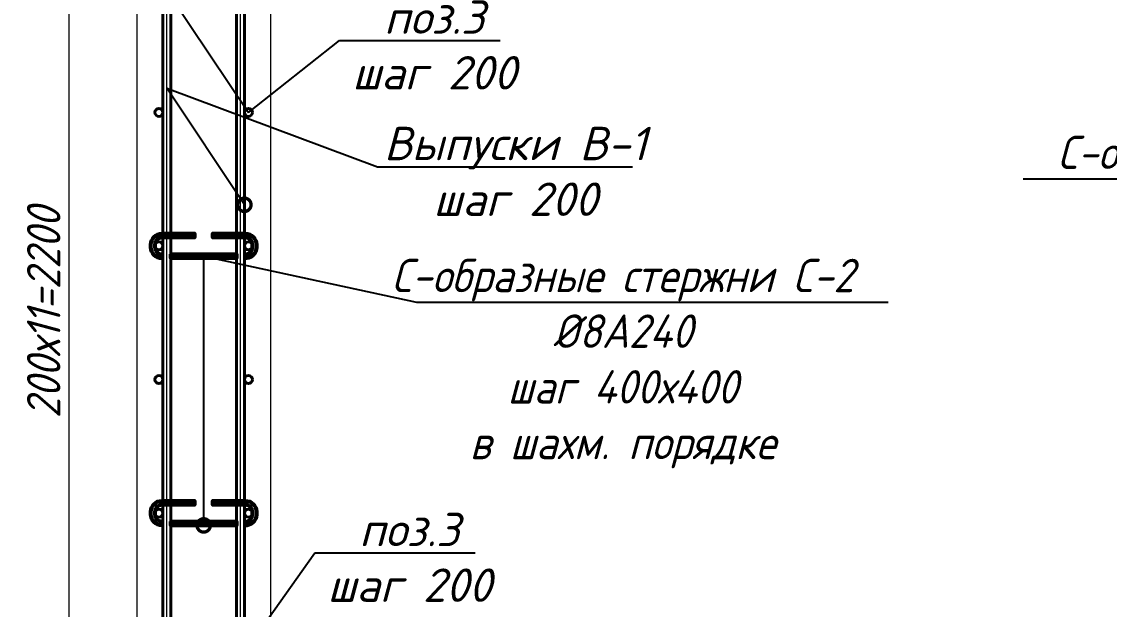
# Model space of a CAD drawing. Header units: millimetres. Extents: x 504091 to 2165846, y 135022 to 442887.
# Drawn here: x 1338093 to 1339722, y 225597 to 226477 of the extents above; entities that cross this region are included whole.
import ezdxf
from ezdxf import colors
from ezdxf.entities.mleader import LeaderData, LeaderLine
from ezdxf.math import Vec2, Vec3

# ---------------------------------------------------------------- set-up
doc = ezdxf.new("R2010")
doc.units = ezdxf.units.MM
doc.layers.get('Defpoints').update_dxf_attribs({"color": 255})
doc.layers.add('!Defpoints', color=255, linetype='Continuous', lineweight=5, plot=False)
for name, color, linetype, lineweight in [('Арматура 12', 26, 'Continuous', 50), ('КР_Арматура 12', 174, 'Continuous', 40), ('Монолит тонкий', 204, 'Continuous', 9), ('Размер', 7, 'Continuous', 13), ('Размеры КР', 164, 'Continuous', 9)]:
    doc.layers.add(name, color=color, linetype=linetype, lineweight=lineweight)
doc.styles.add('GOST 2.304_new', font='isocpeur.ttf', dxfattribs={"width": 0.9, "oblique": 15})
doc.dimstyles.new('SPDS 1_20', dxfattribs={"dimscale": 20, "dimtxt": 2.5, "dimasz": 1.77, "dimexe": 1.25, "dimexo": 0.625, "dimtad": 1, "dimdec": 0, "dimrnd": 0.001, "dimtxsty": 'GOST 2.304_new', "dimblk": 'ARCHTICK', "dimcen": 2.5, "dimdle": 2, "dimclrt": 256, "dimadec": 0, "dimazin": 2, "dimtfac": 0.75, "dimtdec": 0, "dimtmove": 1, "dimatfit": 3, "dimfxl": 0, "dimtolj": 1, "dimlwd": 9, "dimlwe": 9, "dimarcsym": 0})

# ---------------------------------------------------------------- blocks, each defined once
blk = doc.blocks.new('_ArchTick')
at = {"color": 0, "linetype": 'ByBlock', "const_width": 0.15}
blk.add_lwpolyline([(-0.5, -0.5), (0.5, 0.5)], dxfattribs=at)
blk = doc.blocks.new('*D3768')
at = {"layer": 'Defpoints', "color": 0, "lineweight": 20, "transparency": 16777216}
for p in [(1338298.8, 227141), (1338163.7, 224941), (1338298.8, 224941)]:
    blk.add_point(p, dxfattribs=at)
at = {"layer": 'Размеры КР', "color": 0, "lineweight": 9, "transparency": 16777216}
for p, q in [((1338163.7, 227181), (1338163.7, 224901)), ((1338286.3, 227141), (1338138.7, 227141)), ((1338286.3, 224941), (1338138.7, 224941))]:
    blk.add_line(p, q, dxfattribs=at)
at = {"layer": 'Размеры КР', "color": 0, "lineweight": 9, "transparency": 16777216, "xscale": 35.4, "yscale": 35.4, "zscale": 35.4}
for p, rotation in [((1338163.7, 227141), 90), ((1338163.7, 224941), 270)]:
    blk.add_blockref('_ArchTick', p, dxfattribs=dict(at, rotation=rotation))
at = {"layer": 'Размеры КР', "lineweight": 20, "transparency": 16777216, "insert": (1338126.2, 226041), "char_height": 50, "attachment_point": 5, "rotation": 90, "style": 'GOST 2.304_new'}
blk.add_mtext('\\A1;200х11=2200', dxfattribs=at)
blk = doc.blocks.new('_DotSmall')
at = {"color": 0, "linetype": 'ByBlock', "lineweight": 35, "const_width": 0.5}
blk.add_lwpolyline([(-0.0625, 0, 1), (0.0625, 0, 1)], format="xyb", close=True, dxfattribs=at)

msp = doc.modelspace()

# ---------------------------------------------------------------- linework, layer by layer
at = {"layer": '!Defpoints', "lineweight": 15, "ltscale": 100}
for points in [[(1346005.7874, 224630.7752), (1338330.7874, 224630.7752, -0.414213562), (1338310.7874, 224650.7752), (1338310.7874, 227480.9783)], [(1346005.7874, 224630.7752), (1338440.7874, 224630.7752, -0.414213562), (1338420.7874, 224650.7752), (1338420.7874, 227480.9783)]]:
    msp.add_lwpolyline(points, format="xyb", dxfattribs=at)
at = {"layer": 'Арматура 12', "lineweight": 53, "ltscale": 20}
for points in [[(1338304.8252, 226122.5556), (1338303.3252, 226122.5556, -0.414213562), (1338286.8252, 226139.0556), (1338286.8252, 226142.9009, -0.414213562), (1338303.3252, 226159.4009), (1338352.2551, 226159.4009), (1338352.2551, 226153.4009), (1338303.3252, 226153.4009, 0.414213562), (1338292.8252, 226142.9009), (1338292.8252, 226139.0556, 0.414213562), (1338303.3252, 226128.5556), (1338304.8252, 226128.5556)], [(1338426.8252, 226128.6613, 0.460305877), (1338438.8252, 226139.0556), (1338438.8252, 226142.9009, 0.414213562), (1338428.3252, 226153.4009), (1338379.4096, 226153.4009), (1338379.4096, 226159.4009), (1338428.3252, 226159.4009, -0.414213562), (1338444.8252, 226142.9009), (1338444.8252, 226139.0556, -0.441038441), (1338426.8252, 226122.6068, -0.242110317)], [(1338304.8252, 225722.5556), (1338303.3252, 225722.5556, -0.414213562), (1338286.8252, 225739.0556), (1338286.8252, 225742.9009, -0.414213562), (1338303.3252, 225759.4009), (1338352.2551, 225759.4009), (1338352.2551, 225753.4009), (1338303.3252, 225753.4009, 0.414213562), (1338292.8252, 225742.9009), (1338292.8252, 225739.0556, 0.414213562), (1338303.3252, 225728.5556), (1338304.8252, 225728.5556)], [(1338426.8252, 225728.6613, 0.460305877), (1338438.8252, 225739.0556), (1338438.8252, 225742.9009, 0.414213562), (1338428.3252, 225753.4009), (1338379.4096, 225753.4009), (1338379.4096, 225759.4009), (1338428.3252, 225759.4009, -0.414213562), (1338444.8252, 225742.9009), (1338444.8252, 225739.0556, -0.441038441), (1338426.8252, 225722.6068, -0.242110317)]]:
    msp.add_lwpolyline(points, format="xyb", dxfattribs=at)
for points in [[(1338316.8252, 226128.5556), (1338414.8252, 226128.5556), (1338414.8252, 226122.5556), (1338316.8252, 226122.5556)], [(1338316.8252, 225728.5556), (1338414.8252, 225728.5556), (1338414.8252, 225722.5556), (1338316.8252, 225722.5556)]]:
    msp.add_lwpolyline(points, close=True, dxfattribs=at)
at = {"layer": 'КР_Арматура 12', "ltscale": 12}
for points in [[(1346005.7874, 224624.7752), (1338324.7874, 224624.7752, -0.414213562), (1338304.7874, 224644.7752), (1338304.7874, 227460.9783), (1338316.7874, 227460.9783), (1338316.7874, 224656.7752, 0.414213562), (1338336.7874, 224636.7752), (1342716.7877, 224636.7752)], [(1346005.7874, 224624.7752), (1338434.7874, 224624.7752, -0.414213562), (1338414.7874, 224644.7752), (1338414.7874, 227460.9783), (1338426.7874, 227460.9783), (1338426.7874, 224656.7752, 0.414213562), (1338446.7874, 224636.7752), (1342716.7877, 224636.7752)]]:
    msp.add_lwpolyline(points, format="xyb", dxfattribs=at)
for centre in [(1338298.8252, 226340.9783), (1338432.7874, 226340.9783), (1338298.8252, 226140.9783), (1338432.7874, 226140.9783), (1338298.8252, 225940.9783), (1338432.7874, 225940.9783), (1338298.8252, 225740.9783), (1338432.7874, 225740.9783)]:
    msp.add_circle(centre, 6, dxfattribs=at)
at = {"layer": 'Монолит тонкий', "lineweight": 15, "ltscale": 100}
msp.add_line((1338465.7874, 227280.9783), (1338465.7874, 224890.9783), dxfattribs=at)
msp.add_lwpolyline([(1339545.7874, 227281.9783), (1339545.7874, 227480.9783), (1338265.7874, 227480.9783), (1338265.7874, 224890.9783)], dxfattribs=at)

# ---------------------------------------------------------------- dimensions: what is measured, and where the dimension line sits
at = {"layer": 'Размеры КР', "lineweight": 20}
dim = msp.add_linear_dim(base=(1338163.674, 224940.9783), p1=(1338298.8252, 227140.9783), p2=(1338298.8252, 224940.9783), angle=90, text='200х11=<>', dimstyle='SPDS 1_20', dxfattribs=at)
dim.commit()
dim.dimension.update_dxf_attribs({"geometry": '*D3768', "text_midpoint": (1338126.174, 226040.9783)})

# ---------------------------------------------------------------- leaders
at = {"layer": 'Размер', "ltscale": 20}
ml = msp.add_multileader_mtext('Standard', dxfattribs=at)
ml.set_content('\\A1;С-образные стержни С-2 %%C8А240\\Pшаг 400х400\\Pв шахм. порядке ', color=256, style='GOST 2.304_new')
ml.set_leader_properties()
ml.set_arrow_properties(name='DOTSMALL')
ml.build(insert=Vec2(0, 0))
ml.multileader.update_dxf_attribs({"text_left_attachment_type": 6, "text_right_attachment_type": 6, "arrow_head_size": 40})
ctx = ml.context
ctx.base_point, ctx.char_height, ctx.arrow_head_size, ctx.landing_gap_size, ctx.plane_origin = Vec3(1339689.6256, 226241.1559), 50, 40, 0, Vec3(1343541.7839, 256261.3986)
ctx.left_attachment, ctx.right_attachment, ctx.text_align_type = 6, 6, 1
notes = []
notes.append((ctx, [(1, (1, 1, 0), (1340299.5103, 226241.1559), (-1, 0), 8, [(0, [(1340602.6993, 226495.7245), (1340254.0324, 226693.4821)], 0, [])])]))
ctx.mtext.insert, ctx.mtext.width, ctx.mtext.alignment, ctx.mtext.flow_direction = Vec3(1339990.568, 226306.1559), 691.770084, 2, 5
ml = msp.add_multileader_mtext('Standard', dxfattribs=at)
ml.set_content('\\A1;{\\W1;поз.3\\Pшаг 200}', color=256, style='GOST 2.304_new')
ml.set_leader_properties()
ml.set_arrow_properties(name='DOTSMALL')
ml.build(insert=Vec2(0, 0))
ml.multileader.update_dxf_attribs({"text_left_attachment_type": 6, "text_right_attachment_type": 6, "dogleg_length": 4, "arrow_head_size": 40})
ctx = ml.context
ctx.base_point, ctx.char_height, ctx.arrow_head_size, ctx.landing_gap_size, ctx.plane_origin = Vec3(1338577.2073, 226448.6541), 50, 40, 0, Vec3(1384006.5354, 517961.4376)
ctx.left_attachment, ctx.right_attachment, ctx.text_align_type = 6, 6, 1
notes.append((ctx, [(0, (1, 1, 0), (1338569.2073, 226448.6541), (1, 0), 8, [(1, [(1338298.8252, 226540.9783), (1338432.7874, 226340.9783)], 0, [])])]))
ctx.mtext.insert, ctx.mtext.width, ctx.mtext.alignment, ctx.mtext.flow_direction = Vec3(1338711.0952, 226508.6541), 511.854399, 2, 5
ml = msp.add_multileader_mtext('Standard', dxfattribs=at)
ml.set_content('\\A1;{\\W1;Выпуски В-1\\Pшаг 200}', color=256, style='GOST 2.304_new')
ml.set_leader_properties()
ml.set_arrow_properties(name='DOTSMALL')
ml.build(insert=Vec2(0, 0))
ml.multileader.update_dxf_attribs({"text_left_attachment_type": 6, "text_right_attachment_type": 6, "dogleg_length": 4, "arrow_head_size": 40})
ctx = ml.context
ctx.base_point, ctx.char_height, ctx.arrow_head_size, ctx.landing_gap_size, ctx.plane_origin = Vec3(1338634.2295, 226259.3518), 50, 40, 0, Vec3(1383031.0507, 516806.1613)
ctx.left_attachment, ctx.right_attachment, ctx.text_align_type = 6, 6, 1
notes.append((ctx, [(0, (1, 1, 0), (1338626.2295, 226259.3518), (1, 0), 8, [(1, [(1338426.7874, 226202.59), (1338310.7874, 226377.3214)], 0, [])])]))
ctx.mtext.insert, ctx.mtext.width, ctx.mtext.alignment, ctx.mtext.flow_direction = Vec3(1338832.627, 226319.3518), 511.854399, 2, 5
ml = msp.add_multileader_mtext('Standard', dxfattribs=at)
ml.set_content('\\A1;С-образные стержни С-2 %%C8А240\\Pшаг 400х400\\Pв шахм. порядке ', color=256, style='GOST 2.304_new')
ml.set_leader_properties()
ml.set_arrow_properties(name='DOTSMALL')
ml.build(insert=Vec2(0, 0))
ml.multileader.update_dxf_attribs({"text_left_attachment_type": 6, "text_right_attachment_type": 6, "arrow_head_size": 40})
ctx = ml.context
ctx.base_point, ctx.char_height, ctx.arrow_head_size, ctx.landing_gap_size, ctx.plane_origin = Vec3(1338692.3667, 226056.7512), 50, 40, 0, Vec3(1342544.525, 256076.994)
ctx.left_attachment, ctx.right_attachment, ctx.text_align_type = 6, 6, 1
notes.append((ctx, [(0, (1, 1, 0), (1338684.3667, 226056.7512), (1, 0), 8, [(1, [(1338365.8252, 225722.5556), (1338365.8252, 226125.5556)], 0, [])])]))
ctx.mtext.insert, ctx.mtext.width, ctx.mtext.alignment, ctx.mtext.flow_direction = Vec3(1338993.3091, 226121.7512), 691.770084, 2, 5
ml = msp.add_multileader_mtext('Standard', dxfattribs=at)
ml.set_content('\\A1;{\\W1;поз.3\\Pшаг 200}', color=256, style='GOST 2.304_new')
ml.set_leader_properties()
ml.set_arrow_properties(name='DOTSMALL')
ml.build(insert=Vec2(0, 0))
ml.multileader.update_dxf_attribs({"text_left_attachment_type": 6, "text_right_attachment_type": 6, "dogleg_length": 4, "arrow_head_size": 40})
ctx = ml.context
ctx.base_point, ctx.char_height, ctx.arrow_head_size, ctx.landing_gap_size, ctx.plane_origin = Vec3(1338540.0818, 225681.4552), 50, 40, 0, Vec3(1384088.7261, 517123.5615)
ctx.left_attachment, ctx.right_attachment, ctx.text_align_type = 6, 6, 1
notes.append((ctx, [(0, (1, 1, 0), (1338532.0818, 225681.4552), (1, 0), 8, [(1, [(1338298.8252, 225540.9783), (1338432.7874, 225540.9783)], 0, [])])]))
ctx.mtext.insert, ctx.mtext.width, ctx.mtext.alignment, ctx.mtext.flow_direction = Vec3(1338673.9696, 225741.4552), 511.854399, 2, 5
for ctx, leaders in notes:
    for number, flags, end, landing, length, lines in leaders:
        leader = LeaderData()
        leader.index, (leader.has_last_leader_line, leader.has_dogleg_vector, leader.attachment_direction) = number, flags
        leader.last_leader_point, leader.dogleg_vector, leader.dogleg_length = Vec3(end), Vec3(landing), length
        for number, points, colour, breaks in lines:
            line = LeaderLine()
            line.index, line.vertices, line.color, line.breaks = number, Vec3.list(points), colors.encode_raw_color(colour), breaks
            leader.lines.append(line)
        ctx.leaders.append(leader)

doc.saveas('drawing.dxf')
